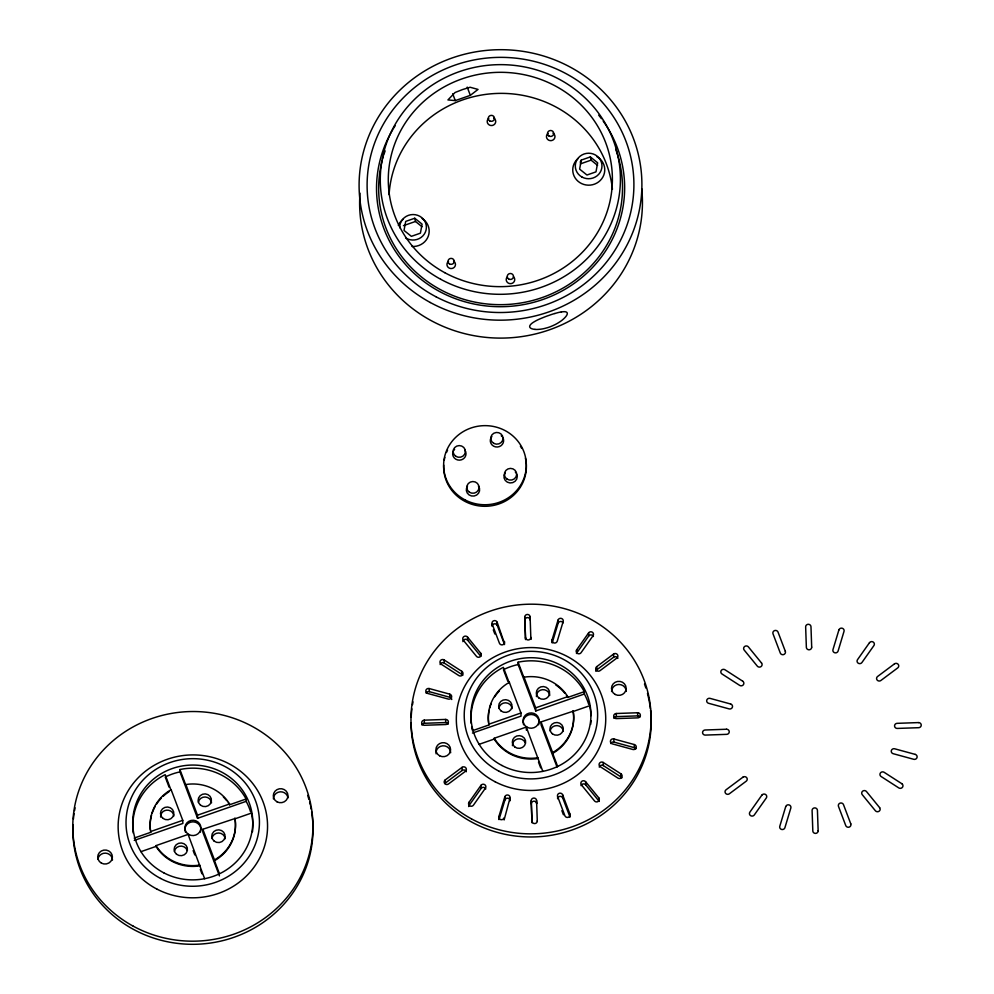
<?xml version="1.0" encoding="UTF-8"?>
<svg xmlns="http://www.w3.org/2000/svg" width="994" height="994" viewBox="0 0 994 994"><rect width="100%" height="100%" fill="white"/><g stroke="black" fill="none" stroke-linecap="round" stroke-linejoin="round"><path stroke-width="1.49" d="M581.291 160.084L579.614 169.129L586.957 175.019L595.99 171.863L597.667 162.817L590.324 156.928L581.291 160.084L580.161 162.208M504.828 796.84L504.927 799.959L499.013 819.59L498.926 816.472L504.828 796.84A2.671 2.547 -1.7 0 1 508.133 795.088A2.671 2.547 -1.7 0 1 509.959 798.232L510.021 800.319M552.105 639.801L558.019 620.169A2.671 2.547 -1.7 0 1 561.324 618.417A2.671 2.547 -1.7 0 1 563.151 621.561L557.236 641.192A2.671 2.547 -1.7 0 1 553.931 642.944A2.671 2.547 -1.7 0 1 552.105 639.801L552.204 642.919L558.106 623.288L558.019 620.169M504.107 819.951L509.959 798.232M469.031 802.282L480.984 785.347A2.671 2.547 -1.7 0 1 484.699 784.651A2.671 2.547 -1.7 0 1 485.407 788.192L473.455 805.14A2.671 2.547 -1.7 0 1 469.752 805.823A2.671 2.547 -1.7 0 1 469.031 802.282L469.118 805.401A2.671 2.547 -1.7 0 0 468.683 806.556M576.657 649.84L588.622 632.892A2.671 2.547 -1.7 0 1 592.325 632.209A2.671 2.547 -1.7 0 1 593.033 635.75L581.08 652.685A2.671 2.547 -1.7 0 1 577.377 653.381A2.671 2.547 -1.7 0 1 576.657 649.84L576.756 652.959A2.671 2.547 -1.7 0 0 576.458 653.505M469.118 805.401L481.084 788.466L480.984 785.347M576.756 652.959L588.709 636.011L588.622 632.892M470.336 95.349L478.027 89.423L470.1 87.248L462.471 89.584L455.053 92.504L447.934 99.934L455.289 100.605L470.336 95.349L467.217 87.124M445.213 779.955L462.048 767.368A2.671 2.547 -1.7 0 1 465.788 767.803A2.671 2.547 -1.7 0 1 465.329 771.381L448.493 783.968A2.671 2.547 -1.7 0 1 444.74 783.533A2.671 2.547 -1.7 0 1 445.213 779.955L445.3 783.073A2.671 2.547 -1.7 0 0 444.852 783.508M596.735 666.651L613.571 654.064A2.671 2.547 -1.7 0 1 617.324 654.499A2.671 2.547 -1.7 0 1 616.852 658.078L600.016 670.664A2.671 2.547 -1.7 0 1 596.276 670.229A2.671 2.547 -1.7 0 1 596.735 666.651L596.835 669.77A2.671 2.547 -1.7 0 0 595.853 671.323M445.3 783.073L462.135 770.487A2.671 2.547 -1.7 0 1 466.335 771.729M596.835 669.77L613.671 657.183A2.671 2.547 -1.7 0 1 617.858 658.426M134.265 840.415L182.859 823.454L182.759 820.336L171.13 789.696L168.955 790.988A42.692 40.829 -1.7 0 0 150.33 829.108L150.715 832.313L134.202 838.079M472.461 733.075L521.042 716.115L520.955 712.996L509.326 682.344L507.151 683.648A42.692 40.829 -1.7 0 0 488.526 721.768L488.899 724.974L472.386 730.739M219.388 873.602L214.48 860.692L214.903 859.673A42.692 40.829 -1.7 0 0 234.994 818.534L202.838 829.269L202.925 832.388L219.438 875.9M214.48 860.692L214.915 860.456A42.692 40.829 -1.7 0 0 235.019 819.317L234.907 818.062M557.572 766.262L552.676 753.34L553.086 752.334A42.692 40.829 -1.7 0 0 573.19 711.195L541.022 721.917L541.121 725.036L557.075 767.107M552.676 753.34L553.111 753.117A42.692 40.829 -1.7 0 0 573.215 711.965L573.091 710.722M414.734 218.245L405.701 221.401L404.024 230.446L411.379 236.336L420.4 233.18L422.09 224.135L414.734 218.245L415.48 221.463L422.015 226.707M403.44 225.663L415.48 221.463M580.359 163.886L591.07 160.146L597.593 165.389M182.759 820.336L150.69 831.531L150.715 832.313M246.177 801.338L197.582 818.31L197.495 815.192L229.552 803.997L228.21 801.909A42.692 40.829 -1.7 0 0 188.413 784.204L185.878 784.564L185.903 785.335L179.902 769.542A60.038 57.416 -1.7 0 1 246.102 799.002L246.177 801.338A60.038 57.416 -1.7 0 1 250.55 811.775M228.235 802.692L229.577 804.767L246.102 799.002M520.955 712.996L488.874 724.191L488.899 724.974M584.36 693.998L535.778 710.959L535.679 707.84L567.736 696.645L566.394 694.57A42.692 40.829 -1.7 0 0 526.596 676.852L524.062 677.212L524.087 677.995L518.098 662.203A60.038 57.416 -1.7 0 1 584.298 691.662L584.36 693.998A60.038 57.416 -1.7 0 1 588.734 704.435M566.418 695.34L567.76 697.428L584.298 691.662M199.757 865.836L199.26 865.923A42.692 40.829 -1.7 0 1 156.294 846.801L156.033 845.608L188.102 834.413L204.652 878.746M140.912 851.672L156.058 846.391M234.932 818.845L251.445 813.08A60.038 57.416 -1.7 0 1 252.488 831.754M537.94 758.497L537.456 758.584A42.692 40.829 -1.7 0 1 494.49 739.461L494.217 738.269L526.286 727.061L542.836 771.406M479.108 744.332L494.242 739.051M573.116 711.505L589.641 705.74A60.038 57.416 -1.7 0 1 590.983 715.655M554.863 313.508L556.28 313.098A20.066 5.417 -25.1 0 1 561.361 311.93M537.916 757.714L537.431 757.801A42.692 40.829 -1.7 0 1 494.465 738.679L494.217 738.269M199.732 865.053L199.235 865.14A42.692 40.829 -1.7 0 1 156.269 846.031L156.033 845.608M561.361 311.967L562.43 311.805A19.93 5.268 -28 0 1 562.666 319.733L561.61 320.577A20.066 5.417 -25.1 0 1 556.603 323.808L555.186 324.566A20.017 5.517 -22.2 0 1 549.148 327.163A20.017 5.604 -19.3 0 1 542.972 328.828L541.481 329.076A20.066 5.691 -16.4 0 1 536.126 329.474L534.983 329.399M424.276 720.165L445.61 719.432A2.671 2.547 -1.7 0 1 448.369 721.88A2.671 2.547 -1.7 0 1 445.797 724.527L424.463 725.272A2.671 2.547 -1.7 0 1 421.704 722.812A2.671 2.547 -1.7 0 1 424.276 720.165L424.376 723.284A2.671 2.547 -1.7 0 0 421.941 725.024M616.268 713.506L637.601 712.76A2.671 2.547 -1.7 0 1 640.36 715.22A2.671 2.547 -1.7 0 1 637.788 717.867L616.454 718.6A2.671 2.547 -1.7 0 1 613.696 716.152A2.671 2.547 -1.7 0 1 616.268 713.506L616.367 716.624A2.671 2.547 -1.7 0 0 613.932 718.351M424.376 723.284L445.71 722.551A2.671 2.547 -1.7 0 1 448.257 724.104M616.367 716.624L637.701 715.879A2.671 2.547 -1.7 0 1 639.937 716.91M429.222 688.556L449.735 694.16A2.671 2.547 -1.7 0 1 451.562 697.316A2.671 2.547 -1.7 0 1 448.257 699.068L427.743 693.464A2.671 2.547 -1.7 0 1 425.917 690.321A2.671 2.547 -1.7 0 1 429.222 688.556L429.321 691.675A2.671 2.547 -1.7 0 0 426.115 693.141M613.807 738.964L634.321 744.568A2.671 2.547 -1.7 0 1 636.148 747.712A2.671 2.547 -1.7 0 1 632.843 749.476L612.329 743.872A2.671 2.547 -1.7 0 1 610.515 740.716A2.671 2.547 -1.7 0 1 613.807 738.964L613.907 742.083A2.671 2.547 -1.7 0 0 610.714 743.549M429.321 691.675L449.822 697.279A2.671 2.547 -1.7 0 1 451.748 699.515M613.907 742.083L634.42 747.687A2.671 2.547 -1.7 0 1 635.924 748.768M444.132 659.941L461.812 671.335A2.671 2.547 -1.7 0 1 462.521 674.876A2.671 2.547 -1.7 0 1 458.818 675.56L441.137 664.178A2.671 2.547 -1.7 0 1 440.429 660.637A2.671 2.547 -1.7 0 1 444.132 659.941L444.219 663.06L461.899 674.454A2.671 2.547 -1.7 0 1 462.757 675.348M603.246 762.473L620.927 773.854A2.671 2.547 -1.7 0 1 621.648 777.395A2.671 2.547 -1.7 0 1 617.933 778.091L600.264 766.697A2.671 2.547 -1.7 0 1 599.544 763.156A2.671 2.547 -1.7 0 1 603.246 762.473L603.346 765.591L621.026 776.973A2.671 2.547 -1.7 0 1 621.871 777.88M467.54 637.092L480.661 653.17L480.761 656.288L467.64 640.211L467.54 637.092A2.671 2.547 -1.7 0 0 463.8 636.657A2.671 2.547 -1.7 0 0 463.328 640.248L476.449 656.313A2.671 2.547 -1.7 0 0 480.201 656.748A2.671 2.547 -1.7 0 0 480.661 653.17M598.736 797.784A2.671 2.547 -1.7 0 1 598.264 801.375A2.671 2.547 -1.7 0 1 594.524 800.94L581.403 784.862A2.671 2.547 -1.7 0 1 581.875 781.284A2.671 2.547 -1.7 0 1 585.615 781.719L598.736 797.784L598.823 800.903A2.671 2.547 -1.7 0 1 599.158 801.437M585.615 781.719L585.702 784.838L598.823 800.903M452.692 93.747L455.289 100.605M524.062 677.212L535.679 707.84M541.022 721.917L552.652 752.57M518.098 662.203L518.16 664.539L535.778 710.959M492.216 626.108L492.154 624.033A2.671 2.547 -1.7 0 1 493.757 620.753A2.671 2.547 -1.7 0 1 497.174 622.281L504.505 643.528M562.641 794.827L569.91 813.999L570.009 817.118L562.728 797.946L562.641 794.827A2.671 2.547 -1.7 0 0 559.224 793.311A2.671 2.547 -1.7 0 0 557.622 796.579L557.684 798.667M497.174 622.281L497.261 625.4L504.542 644.572M492.154 624.033L499.423 643.205A2.671 2.547 -1.7 0 0 502.852 644.721A2.671 2.547 -1.7 0 0 504.443 641.453M557.622 796.579L564.903 815.751A2.671 2.547 -1.7 0 0 568.319 817.279A2.671 2.547 -1.7 0 0 569.91 813.999M493.285 629.885L494.85 633.998M561.871 810.657L563.436 814.769M507.835 681.288L503.424 669.683A60.038 57.416 -1.7 0 1 518.16 664.539M538.487 762.1L540.699 767.902M185.878 784.564L197.495 815.192M202.838 829.269L214.468 859.909M179.902 769.542L179.976 771.878L197.582 818.31M169.092 787.186L165.24 777.022A60.038 57.416 -1.7 0 1 179.976 771.878M193.147 850.591L194.799 854.939M200.303 869.439L201.956 873.801M590.324 156.928L591.07 160.146M525.54 639.167L524.782 617.112A2.671 2.547 -1.7 0 1 527.354 614.466A2.671 2.547 -1.7 0 1 530.113 616.926L530.871 638.98M531.989 822.771L531.231 800.704A2.671 2.547 -1.7 0 1 533.815 798.07A2.671 2.547 -1.7 0 1 536.574 800.518L537.282 821.131M524.782 617.112L525.565 639.589M531.231 800.704L531.952 821.106A2.671 2.547 -1.7 0 0 534.71 823.566A2.671 2.547 -1.7 0 0 537.282 820.92M637.601 712.76L637.701 715.879M634.321 744.568L634.42 747.687M620.927 773.854L621.026 776.973M613.571 654.064L613.671 657.183M567.736 696.645L567.76 697.428M536.574 800.518L536.661 803.637A2.671 2.547 -1.7 0 0 533.902 801.189A2.671 2.547 -1.7 0 0 531.33 803.823M530.113 616.926L530.212 620.045A2.671 2.547 -1.7 0 0 527.454 617.585A2.671 2.547 -1.7 0 0 524.869 620.231M530.895 639.403L530.833 637.328A2.671 2.547 -1.7 0 1 528.249 639.962A2.671 2.547 -1.7 0 1 525.503 637.514M526.286 727.061L526.385 730.192M509.326 682.344L509.35 683.126L503.362 667.347A60.038 57.416 -1.7 0 0 471.206 723.321M461.812 671.335L461.899 674.454M462.048 767.368L462.135 770.487M449.735 694.16L449.822 697.279M445.61 719.432L445.71 722.551M229.552 803.997L229.577 804.767M171.13 789.696L171.154 790.466L165.166 774.686A60.038 57.416 -1.7 0 0 133.295 833.146M558.106 623.288A2.671 2.547 -1.7 0 1 563.089 622.878M492.117 625.934A2.671 2.547 -1.7 0 1 497.261 625.4M588.709 636.011A2.671 2.547 -1.7 0 1 593.406 636.508M599.245 767.119A2.671 2.547 -1.7 0 1 603.346 765.591M481.084 788.466A2.671 2.547 -1.7 0 1 485.78 788.963M504.045 817.863A2.671 2.547 -1.7 0 1 500.74 819.615A2.671 2.547 -1.7 0 1 498.926 816.472M650.561 710.101A120.063 114.819 -1.7 0 1 537.518 836.786A120.063 114.819 -1.7 0 1 411.069 722.911M411.181 717.283A120.063 114.819 -1.7 0 1 411.901 708.859M412.51 704.671A120.063 114.819 -1.7 0 1 413.007 701.888M644.497 684.046A120.063 114.819 -1.7 0 1 645.876 688.059M647.467 693.477A120.063 114.819 -1.7 0 1 650.399 708.697M590.983 720.662A60.038 57.416 -1.7 0 1 590.672 724.415M472.113 729.509A60.038 57.416 -1.7 0 1 471.665 727.049M611.583 691.538A7.343 7.02 -1.7 0 1 618.877 684.456A7.343 7.02 -1.7 0 1 626.257 691.414M488.551 722.539A42.692 40.829 -1.7 0 1 489.147 710.337M489.731 707.952A42.692 40.829 -1.7 0 1 491.334 703.292M494.788 696.719A42.692 40.829 -1.7 0 1 499.423 690.842M555.733 684.891A42.692 40.829 -1.7 0 1 564.927 693.352M436.068 753.812A7.343 7.02 -1.7 0 1 442.79 745.798A7.343 7.02 -1.7 0 1 450.667 752.731M512.444 745.686A6.672 6.374 -1.7 0 1 525.354 742.928M523.602 724.763A8.002 7.654 -1.7 0 1 531.131 714.475A8.002 7.654 -1.7 0 1 538.649 724.738M536.425 696.595A6.672 6.374 -1.7 0 1 542.5 689.674A6.672 6.374 -1.7 0 1 549.719 695.465M498.876 708.076A6.672 6.374 -1.7 0 1 512.096 708.61M550.142 730.876A6.672 6.374 -1.7 0 1 563.362 731.41M504.927 799.959A2.671 2.547 -1.7 0 1 510.158 800.754M557.584 798.493A2.671 2.547 -1.7 0 1 562.728 797.946M581.055 785.658A2.671 2.547 -1.7 0 1 585.702 784.838M440.131 664.588A2.671 2.547 -1.7 0 1 444.219 663.06M462.869 641.639A2.671 2.547 -1.7 0 1 467.64 640.211M389.089 194.687A112.061 107.166 -1.7 0 1 498.429 93.399A112.061 107.166 -1.7 0 1 612.441 189.295M641.702 188.698A141.409 135.234 -1.7 0 1 503.014 338.084A141.409 135.234 -1.7 0 1 360.014 193.171M615.721 149.373A121.939 116.609 -1.7 0 1 506.331 304.524A121.939 116.609 -1.7 0 1 382.193 160.494M382.566 159.102A121.939 116.609 -1.7 0 1 383.349 156.344M383.771 154.965A121.939 116.609 -1.7 0 1 385.125 150.877M603.172 121.069A124.064 118.646 -1.7 0 1 585.031 274.766A124.064 118.646 -1.7 0 1 423.469 281.19A124.064 118.646 -1.7 0 1 392.891 129.431M393.661 128.164A124.064 118.646 -1.7 0 1 395.227 125.666M598.699 115.18A124.064 118.646 -1.7 0 1 601.432 118.684M513.488 276.705A4.274 4.088 -1.7 0 1 513.587 282.371A4.274 4.088 -1.7 0 1 507.661 282.669A4.274 4.088 -1.7 0 1 507.151 277.028M553.037 133.159A4.274 4.088 -1.7 0 1 554.031 139.148A4.274 4.088 -1.7 0 1 547.694 139.471A4.274 4.088 -1.7 0 1 548.029 133.42M493.782 118.05A4.274 4.088 -1.7 0 1 494.776 124.039A4.274 4.088 -1.7 0 1 488.439 124.362A4.274 4.088 -1.7 0 1 488.775 118.298M453.537 261.049A4.274 4.088 -1.7 0 1 454.531 267.038A4.274 4.088 -1.7 0 1 448.195 267.374A4.274 4.088 -1.7 0 1 448.53 261.31M422.139 218.481A16.003 15.308 -1.7 0 1 428.302 236.15A16.003 15.308 -1.7 0 1 412.038 246.462M398.333 225.476A16.003 15.308 -1.7 0 1 403.328 219.14M399.725 227.75A13.344 12.76 -1.7 0 1 415.393 214.729A13.344 12.76 -1.7 0 1 425.42 232.049A13.344 12.76 -1.7 0 1 405.577 237.877M596.81 156.617A16.003 15.308 -1.7 0 1 601.668 178.883A16.003 15.308 -1.7 0 1 577.999 181.243A16.003 15.308 -1.7 0 1 578.086 158.481M554.863 313.495A20.017 5.517 -22.2 0 0 548.8 315.458A20.017 5.604 -19.3 0 0 542.637 317.769L541.171 318.366A20.066 5.691 -16.4 0 0 535.878 320.826L534.747 321.472A19.93 5.715 -13.5 0 0 534.971 329.399M211.958 838.228A6.672 6.374 -1.7 0 1 225.166 838.762M150.355 829.891A42.692 40.829 -1.7 0 1 151.535 815.291M152.268 812.93A42.692 40.829 -1.7 0 1 155.312 806.184M156.605 804.059A42.692 40.829 -1.7 0 1 161.239 798.194M163.016 796.418A42.692 40.829 -1.7 0 1 168.98 791.771M223.389 797.002A42.692 40.829 -1.7 0 1 226.731 800.704M185.418 832.102A8.002 7.654 -1.7 0 1 192.948 821.827A8.002 7.654 -1.7 0 1 200.453 832.09M198.315 802.27A6.672 6.374 -1.7 0 1 211.536 802.804M160.618 817.08A6.672 6.374 -1.7 0 1 166.681 810.16A6.672 6.374 -1.7 0 1 173.9 815.95M174.335 851.361A6.672 6.374 -1.7 0 1 187.17 850.268M311.631 811.862A120.063 114.819 -1.7 0 1 199.322 944.126A120.063 114.819 -1.7 0 1 72.997 824.622M73.407 819.006A120.063 114.819 -1.7 0 1 74.103 813.403M74.562 810.619A120.063 114.819 -1.7 0 1 75.084 807.849M307.68 795.399A120.063 114.819 -1.7 0 1 308.91 799.462M309.631 802.183A120.063 114.819 -1.7 0 1 310.29 804.929M310.6 806.308A120.063 114.819 -1.7 0 1 311.147 809.079M273.387 798.878A7.343 7.02 -1.7 0 1 280.184 791.82A7.343 7.02 -1.7 0 1 287.987 797.797M97.872 859.238A7.343 7.02 -1.7 0 1 105.6 853.138A7.343 7.02 -1.7 0 1 112.484 860.071M525.404 458.135A41.35 39.549 -1.7 0 1 488.563 506.145A41.35 39.549 -1.7 0 1 443.697 465.08M444.293 459.936A41.35 39.549 -1.7 0 1 444.852 457.402M446.492 452.469A41.35 39.549 -1.7 0 1 447.561 450.083M520.396 446.182A41.35 39.549 -1.7 0 1 521.713 448.443M464.807 450.12A6.672 6.374 -1.7 0 1 463.465 458.781A6.672 6.374 -1.7 0 1 454.345 458.035A6.672 6.374 -1.7 0 1 454.618 449.276M502.74 437.447A6.672 6.374 -1.7 0 1 500.939 445.759A6.672 6.374 -1.7 0 1 492.105 445.026A6.672 6.374 -1.7 0 1 491.856 436.552M501.249 435.757A6.672 6.374 -1.7 0 1 502.069 436.54M478.437 486.066A6.672 6.374 -1.7 0 1 474.126 496.018A6.672 6.374 -1.7 0 1 466.534 488.091M466.931 487.048A6.672 6.374 -1.7 0 1 467.515 486.078M516.644 473.889A6.672 6.374 -1.7 0 1 510.009 482.947A6.672 6.374 -1.7 0 1 505.138 472.945M515.327 472.075A6.672 6.374 -1.7 0 1 516.072 472.933M785.695 806.668L779.781 826.3A2.671 2.547 -1.7 0 0 781.607 829.443A2.671 2.547 -1.7 0 0 784.912 827.691L790.826 808.06A2.671 2.547 -1.7 0 0 789 804.904A2.671 2.547 -1.7 0 0 785.695 806.668M838.886 629.997L832.972 649.616A2.671 2.547 -1.7 0 0 834.798 652.772A2.671 2.547 -1.7 0 0 838.104 651.02L844.005 631.389A2.671 2.547 -1.7 0 0 842.179 628.233A2.671 2.547 -1.7 0 0 838.886 629.997M761.851 795.175L749.898 812.11A2.671 2.547 -1.7 0 0 750.607 815.652A2.671 2.547 -1.7 0 0 754.309 814.956L766.275 798.02A2.671 2.547 -1.7 0 0 765.554 794.479A2.671 2.547 -1.7 0 0 761.851 795.175M869.477 642.72L857.524 659.668A2.671 2.547 -1.7 0 0 858.232 663.209A2.671 2.547 -1.7 0 0 861.935 662.513L873.9 645.578A2.671 2.547 -1.7 0 0 873.179 642.037A2.671 2.547 -1.7 0 0 869.477 642.72M742.916 777.196L726.067 789.783A2.671 2.547 -1.7 0 0 725.608 793.361A2.671 2.547 -1.7 0 0 729.347 793.796L746.196 781.209A2.671 2.547 -1.7 0 0 746.656 777.631A2.671 2.547 -1.7 0 0 742.916 777.196M894.438 663.893L877.603 676.479A2.671 2.547 -1.7 0 0 877.143 680.058A2.671 2.547 -1.7 0 0 880.883 680.492L897.719 667.906A2.671 2.547 -1.7 0 0 898.178 664.327A2.671 2.547 -1.7 0 0 894.438 663.893M726.477 729.248L705.144 729.994A2.671 2.547 -1.7 0 0 702.572 732.64A2.671 2.547 -1.7 0 0 705.33 735.088L726.651 734.355A2.671 2.547 -1.7 0 0 729.236 731.708A2.671 2.547 -1.7 0 0 726.477 729.248M918.468 722.588L897.135 723.334A2.671 2.547 -1.7 0 0 894.563 725.98A2.671 2.547 -1.7 0 0 897.321 728.428L918.642 727.695A2.671 2.547 -1.7 0 0 921.227 725.048A2.671 2.547 -1.7 0 0 918.468 722.588M730.59 703.988L710.089 698.384A2.671 2.547 -1.7 0 0 706.784 700.136A2.671 2.547 -1.7 0 0 708.61 703.292L729.124 708.896A2.671 2.547 -1.7 0 0 732.416 707.144A2.671 2.547 -1.7 0 0 730.59 703.988M915.188 754.384L894.675 748.793A2.671 2.547 -1.7 0 0 891.369 750.545A2.671 2.547 -1.7 0 0 893.196 753.701L913.71 759.292A2.671 2.547 -1.7 0 0 917.015 757.54A2.671 2.547 -1.7 0 0 915.188 754.384M742.667 681.163L724.986 669.77A2.671 2.547 -1.7 0 0 721.284 670.453A2.671 2.547 -1.7 0 0 722.004 673.994L739.685 685.388A2.671 2.547 -1.7 0 0 743.388 684.704A2.671 2.547 -1.7 0 0 742.667 681.163M901.794 783.682L884.113 772.288A2.671 2.547 -1.7 0 0 880.411 772.984A2.671 2.547 -1.7 0 0 881.119 776.525L898.8 787.919A2.671 2.547 -1.7 0 0 902.502 787.223A2.671 2.547 -1.7 0 0 901.794 783.682M761.528 662.998L748.407 646.92A2.671 2.547 -1.7 0 0 744.655 646.485A2.671 2.547 -1.7 0 0 744.195 650.076L757.316 666.142A2.671 2.547 -1.7 0 0 761.056 666.576A2.671 2.547 -1.7 0 0 761.528 662.998M879.603 807.613L866.482 791.547A2.671 2.547 -1.7 0 0 862.73 791.112A2.671 2.547 -1.7 0 0 862.27 794.691L875.391 810.756A2.671 2.547 -1.7 0 0 879.131 811.191A2.671 2.547 -1.7 0 0 879.603 807.613M785.31 651.281L778.029 632.097A2.671 2.547 -1.7 0 0 774.612 630.581A2.671 2.547 -1.7 0 0 773.021 633.849L780.29 653.033A2.671 2.547 -1.7 0 0 783.707 654.549A2.671 2.547 -1.7 0 0 785.31 651.281M850.777 823.827L843.496 804.655A2.671 2.547 -1.7 0 0 840.079 803.14A2.671 2.547 -1.7 0 0 838.489 806.407L845.757 825.579A2.671 2.547 -1.7 0 0 849.174 827.107A2.671 2.547 -1.7 0 0 850.777 823.827M811.688 647.156L810.98 626.754A2.671 2.547 -1.7 0 0 808.221 624.294A2.671 2.547 -1.7 0 0 805.649 626.941L806.358 647.33A2.671 2.547 -1.7 0 0 809.116 649.79A2.671 2.547 -1.7 0 0 811.688 647.156M818.149 830.748L817.428 810.346A2.671 2.547 -1.7 0 0 814.67 807.898A2.671 2.547 -1.7 0 0 812.098 810.532L812.819 830.934A2.671 2.547 -1.7 0 0 815.577 833.394A2.671 2.547 -1.7 0 0 818.149 830.748M615.199 694.471A7.343 7.02 -1.7 0 0 626.158 688.295A7.343 7.02 -1.7 0 0 615.112 682.306A7.343 7.02 -1.7 0 0 615.199 694.471M471.429 818.845A120.063 114.819 -1.7 0 0 651.095 718.24A120.063 114.819 -1.7 0 0 470.572 619.97A120.063 114.819 -1.7 0 0 471.429 818.845M514.706 746.892A6.672 6.374 -1.7 0 0 525.565 743.102A6.672 6.374 -1.7 0 0 516.718 736.007A6.672 6.374 -1.7 0 0 514.706 746.892M498.764 771.083A66.71 63.79 -1.7 0 0 597.605 713.642A66.71 63.79 -1.7 0 0 496.391 660.625A66.71 63.79 -1.7 0 0 498.764 771.083M439.609 755.788A7.343 7.02 -1.7 0 0 450.58 749.613A7.343 7.02 -1.7 0 0 439.534 743.624A7.343 7.02 -1.7 0 0 439.609 755.788M495.012 781.706A74.712 71.444 -1.7 0 0 605.719 717.357A74.712 71.444 -1.7 0 0 492.365 657.991A74.712 71.444 -1.7 0 0 495.012 781.706M527.068 727.21A8.002 7.654 -1.7 0 0 539.083 720.563A8.002 7.654 -1.7 0 0 527.081 713.953A8.002 7.654 -1.7 0 0 527.068 727.21M538.686 697.8A6.672 6.374 -1.7 0 0 549.545 694.011A6.672 6.374 -1.7 0 0 540.711 686.916A6.672 6.374 -1.7 0 0 538.686 697.8M501.97 765.492A60.038 57.416 -1.7 0 0 590.933 713.791A60.038 57.416 -1.7 0 0 499.845 666.079A60.038 57.416 -1.7 0 0 501.97 765.492M552.329 733.758A6.672 6.374 -1.7 0 0 563.188 729.956A6.672 6.374 -1.7 0 0 554.341 722.874A6.672 6.374 -1.7 0 0 552.329 733.758M501.063 710.946A6.672 6.374 -1.7 0 0 511.922 707.156A6.672 6.374 -1.7 0 0 503.088 700.062A6.672 6.374 -1.7 0 0 501.063 710.946M444.716 272.654A112.061 107.166 -1.7 0 0 612.391 178.746A112.061 107.166 -1.7 0 0 443.908 87.037A112.061 107.166 -1.7 0 0 444.716 272.654M430.303 302.511A141.409 135.234 -1.7 0 0 641.9 184.014A141.409 135.234 -1.7 0 0 429.284 68.275A141.409 135.234 -1.7 0 0 430.303 302.511M581.925 177.019A13.344 12.76 -1.7 0 0 601.979 165.986A13.344 12.76 -1.7 0 0 582.012 154.915A13.344 12.76 -1.7 0 0 581.925 177.019M440.74 279.302A120.063 114.819 -1.7 0 0 620.405 178.696A120.063 114.819 -1.7 0 0 439.87 80.427A120.063 114.819 -1.7 0 0 440.74 279.302M436.18 296.871A133.407 127.58 -1.7 0 0 633.874 181.977A133.407 127.58 -1.7 0 0 431.446 75.954A133.407 127.58 -1.7 0 0 436.18 296.871M508.667 278.979A3.119 2.982 -1.7 0 0 513.488 276.618A3.119 2.982 -1.7 0 0 508.965 273.81A3.119 2.982 -1.7 0 0 508.667 278.979M489.657 120.858A3.119 2.982 -1.7 0 0 494.478 118.51A3.119 2.982 -1.7 0 0 489.955 115.689A3.119 2.982 -1.7 0 0 489.657 120.858M548.912 135.967A3.119 2.982 -1.7 0 0 553.733 133.618A3.119 2.982 -1.7 0 0 549.21 130.81A3.119 2.982 -1.7 0 0 548.912 135.967M449.412 263.87A3.119 2.982 -1.7 0 0 454.233 261.509A3.119 2.982 -1.7 0 0 449.71 258.701A3.119 2.982 -1.7 0 0 449.412 263.87M214.132 841.098A6.672 6.374 -1.7 0 0 224.992 837.308A6.672 6.374 -1.7 0 0 216.158 830.214A6.672 6.374 -1.7 0 0 214.132 841.098M176.51 854.231A6.672 6.374 -1.7 0 0 187.369 850.442A6.672 6.374 -1.7 0 0 178.535 843.347A6.672 6.374 -1.7 0 0 176.51 854.231M188.885 834.55A8.002 7.654 -1.7 0 0 200.9 827.903A8.002 7.654 -1.7 0 0 188.897 821.292A8.002 7.654 -1.7 0 0 188.885 834.55M156.828 889.046A74.712 71.444 -1.7 0 0 267.535 824.697A74.712 71.444 -1.7 0 0 154.169 765.33A74.712 71.444 -1.7 0 0 156.828 889.046M160.568 878.435A66.71 63.79 -1.7 0 0 259.422 820.982A66.71 63.79 -1.7 0 0 158.195 767.964A66.71 63.79 -1.7 0 0 160.568 878.435M200.502 805.152A6.672 6.374 -1.7 0 0 211.362 801.35A6.672 6.374 -1.7 0 0 202.515 794.268A6.672 6.374 -1.7 0 0 200.502 805.152M162.867 818.286A6.672 6.374 -1.7 0 0 173.739 814.496A6.672 6.374 -1.7 0 0 164.892 807.401A6.672 6.374 -1.7 0 0 162.867 818.286M163.786 872.831A60.038 57.416 -1.7 0 0 252.749 821.131A60.038 57.416 -1.7 0 0 161.649 773.419A60.038 57.416 -1.7 0 0 163.786 872.831M133.246 926.184A120.063 114.819 -1.7 0 0 312.911 825.579A120.063 114.819 -1.7 0 0 132.376 727.31A120.063 114.819 -1.7 0 0 133.246 926.184M277.003 801.81A7.343 7.02 -1.7 0 0 287.974 795.635A7.343 7.02 -1.7 0 0 276.928 789.658A7.343 7.02 -1.7 0 0 277.003 801.81M101.425 863.127A7.343 7.02 -1.7 0 0 112.397 856.952A7.343 7.02 -1.7 0 0 101.351 850.976A7.343 7.02 -1.7 0 0 101.425 863.127M465.03 499.895A41.35 39.549 -1.7 0 0 526.311 464.273A41.35 39.549 -1.7 0 0 463.564 431.408A41.35 39.549 -1.7 0 0 465.03 499.895M455.737 456.258A6.138 5.865 -1.7 0 0 465.378 451.947A6.138 5.865 -1.7 0 0 456.681 446.132A6.138 5.865 -1.7 0 0 455.737 456.258M469.379 492.204A6.138 5.865 -1.7 0 0 479.021 487.905A6.138 5.865 -1.7 0 0 470.324 482.078A6.138 5.865 -1.7 0 0 469.379 492.204M507.002 479.071A6.138 5.865 -1.7 0 0 516.644 474.759A6.138 5.865 -1.7 0 0 507.946 468.944A6.138 5.865 -1.7 0 0 507.002 479.071M493.819 443.399A6.138 5.865 -1.7 0 0 503.026 438.304A6.138 5.865 -1.7 0 0 493.832 433.235A6.138 5.865 -1.7 0 0 493.819 443.399"/></g></svg>
